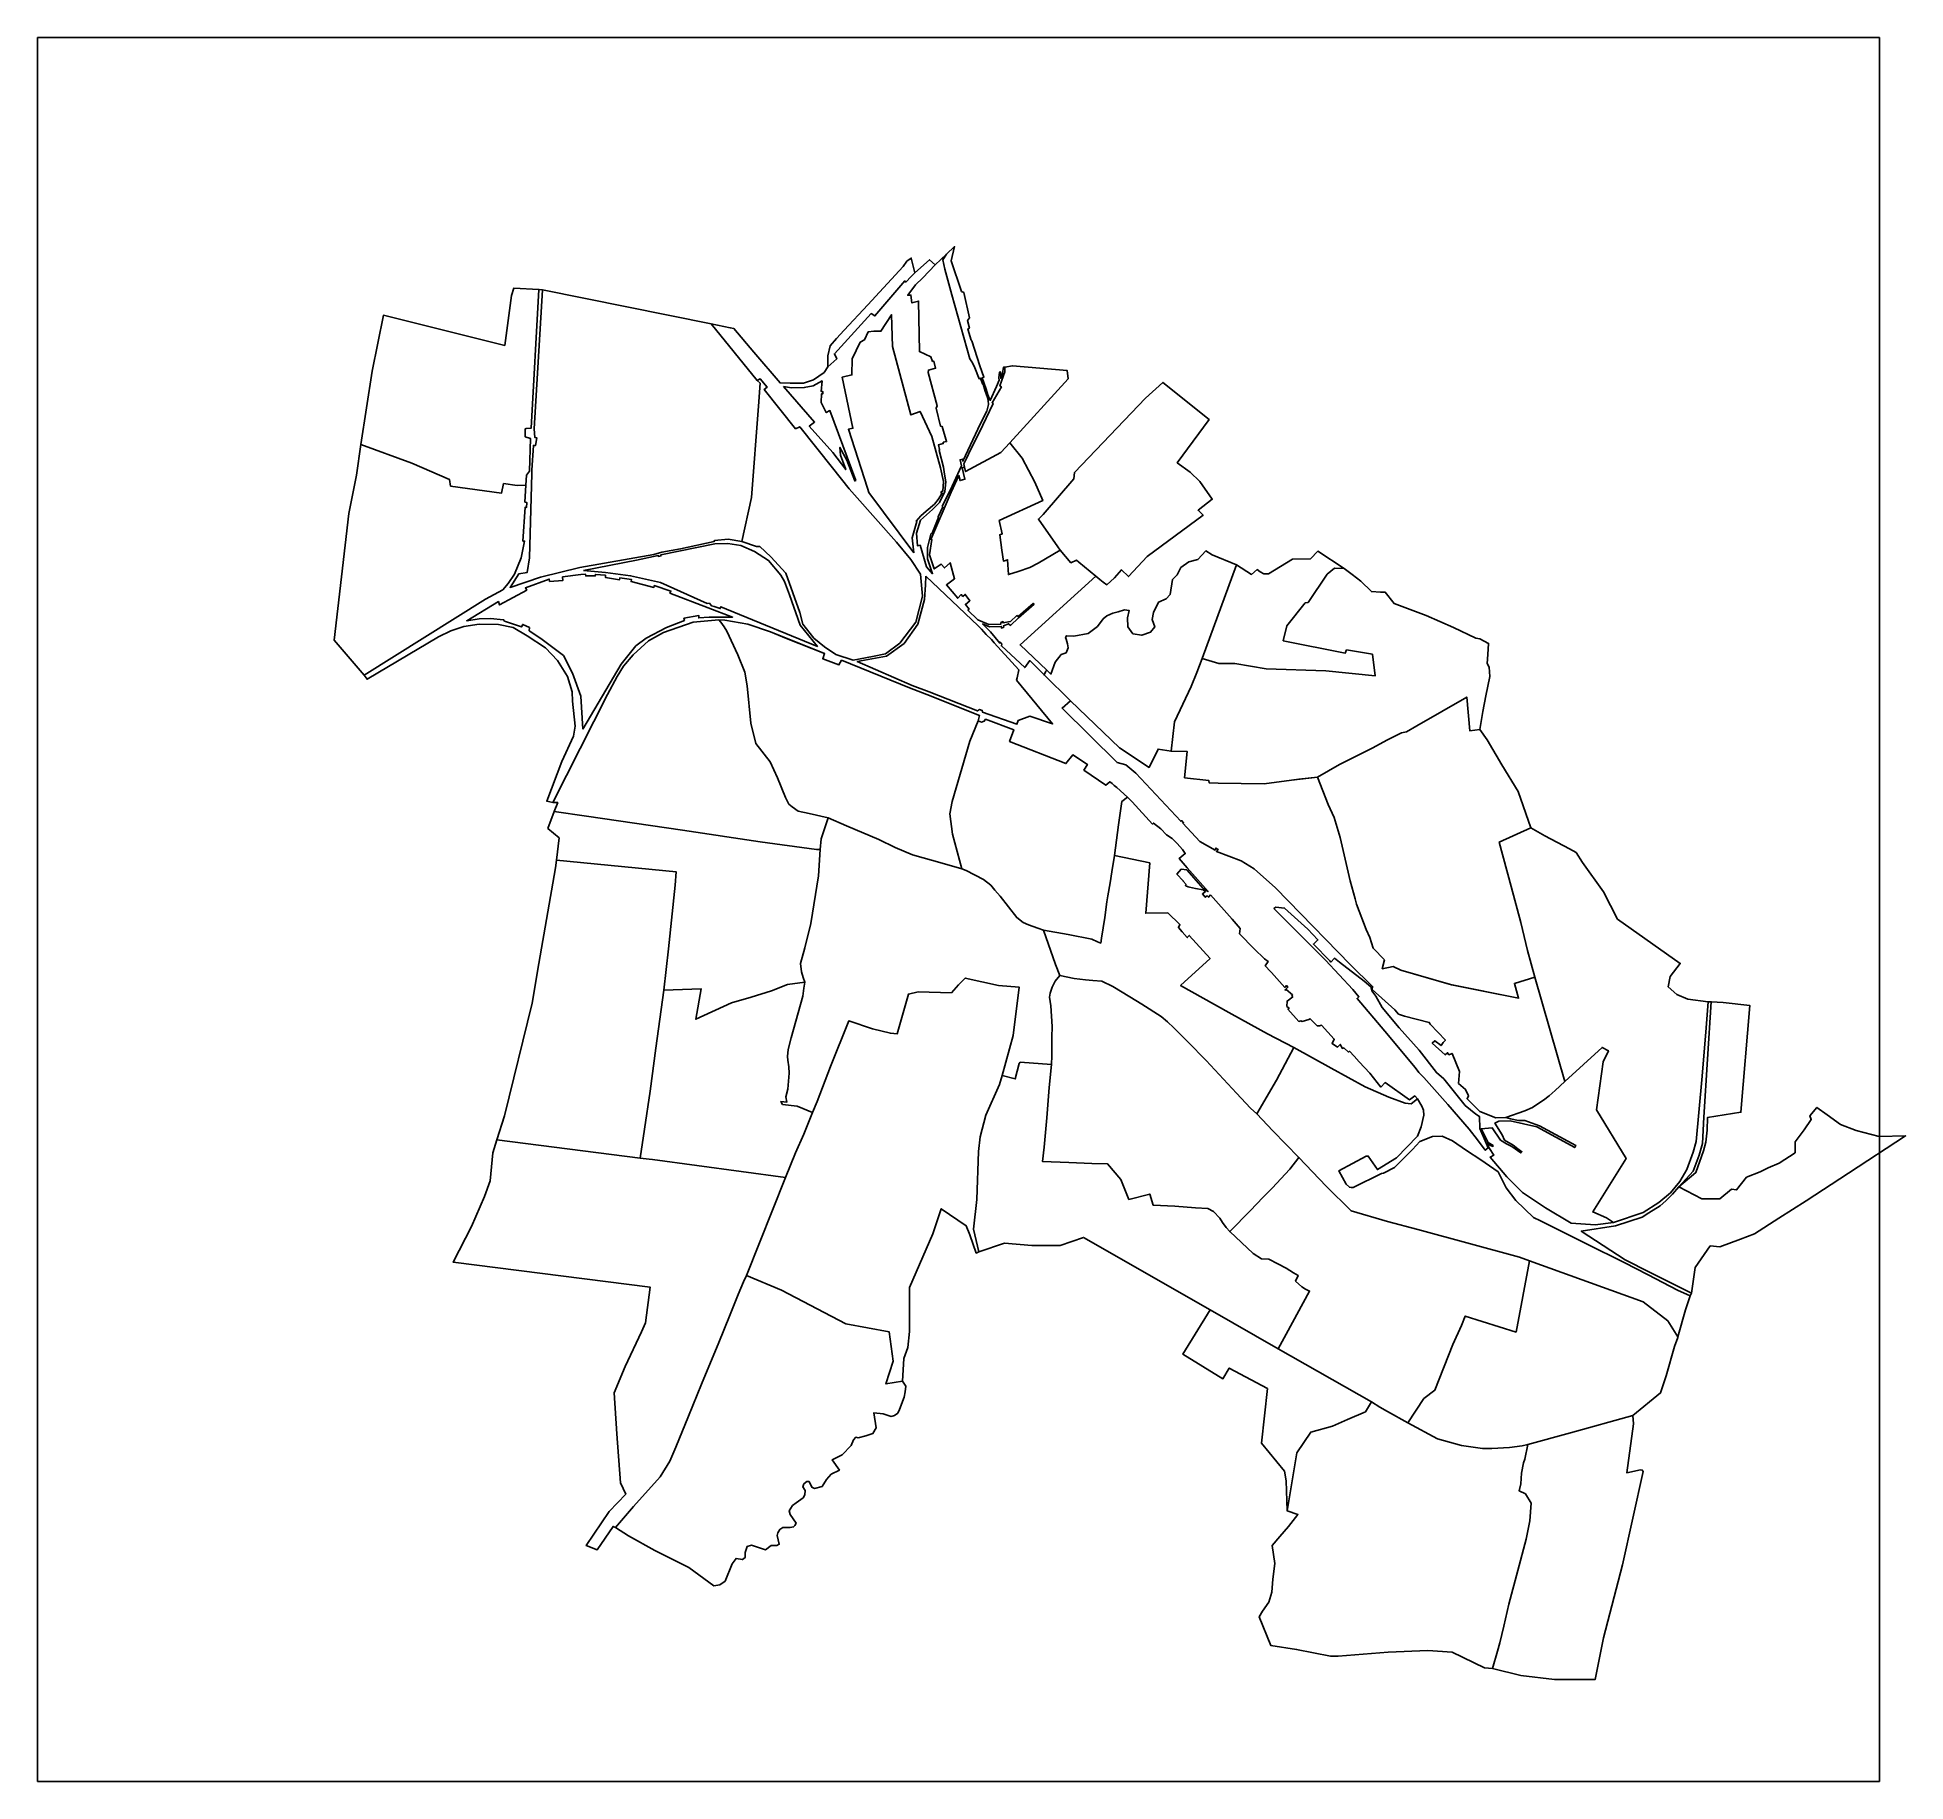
# Model space of a CAD drawing. Header units: metres. Extents: x 2739527 to 2758369, y 6617582 to 6635170.
import ezdxf

# ---------------------------------------------------------------- set-up
doc = ezdxf.new("R2010")
doc.units = ezdxf.units.M
doc.header["$MEASUREMENT"] = 0
doc.layers.add('район', color=6, linetype='Continuous')
picture_1 = doc.add_image_def('image1.jpg', size_in_pixel=(7808, 7392))

msp = doc.modelspace()

# ---------------------------------------------------------------- linework, layer by layer
at = {"layer": 'район', "color": 5}
for points in [[(2751357, 6626524), (2751337, 6626500), (2751323, 6626515), (2751305, 6626500), (2751277, 6626533), (2751309, 6626559), (2751283, 6626575), (2751207, 6626586), (2751145, 6626601), (2751132, 6626604), (2751111, 6626615), (2751105, 6626620), (2751112, 6626628), (2751081, 6626662), (2751083, 6626664), (2751020, 6626733), (2751062, 6626782), (2751119, 6626776), (2751283, 6626589), (2751334, 6626557), (2751124, 6626795), (2751042, 6626890), (2751103, 6626939), (2751076, 6626980), (2751021, 6627043), (2750971, 6627093), (2750914, 6627130), (2750858, 6627189), (2750783, 6627248), (2750773, 6627238), (2750568, 6627463), (2750520, 6627507), (2750415, 6627605), (2750386, 6627627), (2750365, 6627647), (2750344, 6627664), (2750303, 6627629), (2750081, 6627781), (2750117, 6627838), (2749971, 6627936), (2749900, 6627847), (2749331, 6628070), (2749373, 6628188), (2749090, 6628295), (2749077, 6628274), (2749049, 6628266), (2749016, 6628278), (2749016, 6628278), (2749029, 6628332), (2748498, 6628543), (2748324, 6628612), (2747637, 6628889), (2747610, 6628842), (2747447, 6628904), (2747466, 6628956), (2747082, 6629110), (2746920, 6629174), (2746692, 6629253), (2746460, 6629294), (2746401, 6629296), (2746141, 6629273), (2745841, 6629168), (2745690, 6629084), (2745537, 6628944), (2745439, 6628828), (2745373, 6628724), (2745276, 6628544), (2744724, 6627455), (2744664, 6627468), (2744817, 6627868), (2744933, 6628123), (2744950, 6628223), (2744925, 6628477), (2744920, 6628572), (2744872, 6628725), (2744772, 6628885), (2744652, 6629015), (2744467, 6629136), (2744326, 6629218), (2744178, 6629248), (2743983, 6629254), (2743827, 6629230), (2743696, 6629187), (2743571, 6629125), (2742852, 6628697), (2742824, 6628738), (2744046, 6629505), (2744221, 6629599), (2744274, 6629662), (2744339, 6629756), (2744406, 6629923), (2744440, 6630091), (2744423, 6630091), (2744445, 6630432), (2744461, 6630431), (2744463, 6630480), (2744443, 6630484), (2744453, 6630653), (2744459, 6630754), (2744490, 6630796), (2744501, 6631125), (2744447, 6631142), (2744448, 6631222), (2744457, 6631227), (2744506, 6631229), (2744585, 6632629), (2744621, 6632624), (2744536, 6631222), (2744545, 6631135), (2744563, 6631132), (2744552, 6631055), (2744530, 6631055), (2744513, 6630806), (2744512, 6630773), (2744490, 6629921), (2744468, 6629775), (2744384, 6629761), (2744295, 6629623), (2744601, 6629727), (2744999, 6629825), (2745744, 6629955), (2745826, 6629978), (2746013, 6630012), (2746353, 6630087), (2746357, 6630098), (2746492, 6630109), (2746632, 6630086), (2746778, 6630036), (2746813, 6630037), (2746925, 6629931), (2747074, 6629767), (2747217, 6629370), (2747247, 6629254), (2747358, 6629111), (2747464, 6629024), (2747579, 6628946), (2747755, 6628890), (2747950, 6628927), (2748079, 6628953), (2748225, 6629063), (2748385, 6629273), (2748453, 6629536), (2748434, 6629757), (2748337, 6629906), (2748192, 6630079), (2747768, 6630556), (2747714, 6630616), (2747545, 6630828), (2747215, 6631244), (2747173, 6631224), (2746858, 6631620), (2746887, 6631643), (2746815, 6631728), (2746787, 6631711), (2746321, 6632282), (2746515, 6632242), (2746552, 6632233), (2746753, 6631997), (2747018, 6631686), (2747119, 6631682), (2747254, 6631684), (2747355, 6631715), (2747462, 6631792), (2747499, 6631848), (2747589, 6631929), (2747565, 6631979), (2747937, 6632385), (2747973, 6632361), (2748274, 6632714), (2748284, 6632703), (2748339, 6632758), (2748375, 6632794), (2748375, 6632794), (2748523, 6632928), (2748582, 6632877), (2748456, 6632745), (2748384, 6632675), (2748304, 6632569), (2748337, 6632571), (2748346, 6632492), (2748414, 6632510), (2748423, 6632002), (2748539, 6631948), (2748555, 6631903), (2748567, 6631905), (2748585, 6631834), (2748513, 6631815), (2748511, 6631789), (2748601, 6631455), (2748591, 6631432), (2748636, 6631248), (2748652, 6631246), (2748696, 6631094), (2748662, 6631087), (2748663, 6631074), (2748614, 6631060), (2748626, 6631013), (2748620, 6631004), (2748665, 6630836), (2748677, 6630766), (2748690, 6630687), (2748680, 6630589), (2748625, 6630479), (2748553, 6630409), (2748432, 6630301), (2748393, 6630172), (2748403, 6630044), (2748429, 6630049), (2748495, 6629831), (2748555, 6629762), (2748505, 6629912), (2748504, 6630026), (2748539, 6630161), (2748551, 6630171), (2748613, 6630321), (2748613, 6630334), (2748657, 6630437), (2748651, 6630442), (2748717, 6630567), (2748753, 6630646), (2748846, 6630849), (2748833, 6630911), (2748859, 6630917), (2748862, 6630896), (2749040, 6631276), (2749040, 6631276), (2749101, 6631400), (2749118, 6631468), (2749115, 6631509), (2749109, 6631539), (2749097, 6631575), (2749087, 6631603), (2749064, 6631674), (2749059, 6631675), (2749040, 6631733), (2749024, 6631727), (2748980, 6631837), (2748959, 6631889), (2748932, 6631929), (2748750, 6632574), (2748678, 6632832), (2748660, 6632928), (2748696, 6632983), (2748777, 6633061), (2748744, 6632916), (2748848, 6632608), (2748869, 6632598), (2748926, 6632342), (2748909, 6632314), (2748926, 6632239), (2748910, 6632229), (2748943, 6632116), (2748952, 6632109), (2749032, 6631858), (2749073, 6631742), (2749054, 6631738), (2749094, 6631623), (2749113, 6631565), (2749137, 6631509), (2749201, 6631648), (2749228, 6631714), (2749225, 6631736), (2749229, 6631793), (2749241, 6631796), (2749241, 6631775), (2749243, 6631731), (2749260, 6631784), (2749270, 6631843), (2749285, 6631844), (2749283, 6631798), (2749283, 6631798), (2749235, 6631655), (2749250, 6631645), (2749155, 6631486), (2749166, 6631478), (2749130, 6631401), (2749027, 6631188), (2748941, 6631017), (2748896, 6630923), (2748871, 6630869), (2748877, 6630835), (2748854, 6630830), (2748881, 6630714), (2748832, 6630700), (2748820, 6630751), (2748741, 6630583), (2748538, 6630106), (2748548, 6630105), (2748524, 6629952), (2748572, 6629810), (2748641, 6629858), (2748677, 6629820), (2748731, 6629872), (2748777, 6629711), (2748695, 6629649), (2748809, 6629515), (2748845, 6629552), (2748861, 6629533), (2748884, 6629553), (2748932, 6629489), (2748886, 6629452), (2748923, 6629405), (2748911, 6629393), (2749013, 6629296), (2749124, 6629249), (2749245, 6629253), (2749244, 6629269), (2749266, 6629279), (2749265, 6629265), (2749340, 6629280), (2749405, 6629340), (2749418, 6629330), (2749568, 6629463), (2749579, 6629455), (2749423, 6629317), (2749342, 6629241), (2749320, 6629257), (2749272, 6629237), (2749273, 6629224), (2749249, 6629213), (2749248, 6629231), (2749128, 6629226), (2749059, 6629256), (2749138, 6629176), (2749233, 6629063), (2749235, 6629073), (2749254, 6629054), (2749250, 6629033), (2749484, 6628815), (2749535, 6628886), (2749680, 6628742), (2749946, 6628479), (2749862, 6628407), (2750417, 6627859), (2750503, 6627836), (2750605, 6627752), (2751058, 6627266), (2751066, 6627272), (2751087, 6627251), (2751080, 6627246), (2751250, 6627062), (2751250, 6627062), (2751404, 6626975), (2751412, 6626995), (2751435, 6626982), (2751418, 6626962), (2751669, 6626868), (2751800, 6626787), (2752013, 6626595), (2752142, 6626463), (2752770, 6625819), (2752993, 6625601), (2752990, 6625569), (2753216, 6625365), (2753255, 6625319), (2753315, 6625302), (2753564, 6625238), (2753575, 6625221), (2753727, 6625058), (2753705, 6625034), (2753683, 6625004), (2753619, 6625052), (2753595, 6625029), (2753724, 6624912), (2753749, 6624931), (2753763, 6624911), (2753794, 6624924), (2753833, 6624833), (2753868, 6624742), (2753859, 6624622), (2753930, 6624562), (2753959, 6624497), (2753946, 6624468), (2754076, 6624338), (2754236, 6624276), (2754337, 6624278), (2754384, 6624265), (2754466, 6624249), (2754528, 6624249), (2754675, 6624196), (2755044, 6623996), (2755032, 6623976), (2754649, 6624186), (2754380, 6624244), (2754266, 6624240), (2754227, 6624223), (2754298, 6624105), (2754322, 6624051), (2754409, 6623998), (2754459, 6623964), (2754499, 6623934), (2754489, 6623922), (2754396, 6623986), (2754396, 6623986), (2754343, 6624013), (2754284, 6624049), (2754199, 6624173), (2754087, 6624164), (2754158, 6624026), (2754208, 6623995), (2754204, 6623987), (2754170, 6624002), (2754146, 6624019), (2754172, 6623966), (2754216, 6623899), (2754180, 6623879), (2754346, 6623680), (2754506, 6623521), (2754506, 6623521), (2754737, 6623368), (2754996, 6623212), (2755238, 6623195), (2755424, 6623221), (2755720, 6623320), (2755880, 6623422), (2755996, 6623518), (2756091, 6623633), (2756163, 6623753), (2756225, 6623928), (2756256, 6624036), (2756312, 6624659), (2756354, 6625138), (2756378, 6625446), (2756408, 6625445), (2756371, 6624867), (2756335, 6624283), (2756320, 6624017), (2756287, 6623900), (2756226, 6623738), (2756081, 6623579), (2756018, 6623506), (2755951, 6623437), (2755893, 6623389), (2755779, 6623318), (2755711, 6623272), (2755442, 6623185), (2755097, 6623133), (2755541, 6622842), (2755785, 6622720), (2756082, 6622570), (2756210, 6622509), (2756196, 6622481), (2756067, 6622538), (2755773, 6622691), (2755531, 6622817), (2755149, 6623005), (2754686, 6623237), (2754616, 6623270), (2754436, 6623443), (2754339, 6623569), (2754259, 6623732), (2754083, 6623851), (2753941, 6623946), (2753799, 6624045), (2753694, 6624091), (2753597, 6624086), (2753468, 6624038), (2753396, 6623955), (2753215, 6623776), (2753102, 6623718), (2753082, 6623714), (2752796, 6623572), (2752779, 6623572), (2752759, 6623576), (2752728, 6623606), (2752653, 6623742), (2752928, 6623890), (2752949, 6623889), (2753041, 6623754), (2753233, 6623871), (2753447, 6624090), (2753482, 6624185), (2753511, 6624301), (2753506, 6624354), (2753489, 6624393), (2753445, 6624466), (2753419, 6624497), (2753419, 6624497), (2753365, 6624457), (2753121, 6624631), (2753076, 6624586), (2752965, 6624724), (2752857, 6624841), (2752806, 6624896), (2752760, 6624946), (2752749, 6624939), (2752702, 6624981), (2752689, 6624975), (2752667, 6625015), (2752640, 6624989), (2752585, 6625024), (2752606, 6625070), (2752476, 6625208), (2752459, 6625203), (2752433, 6625204), (2752363, 6625275), (2752351, 6625266), (2752282, 6625248), (2752270, 6625254), (2752249, 6625248), (2752139, 6625370), (2752151, 6625381), (2752128, 6625399), (2752130, 6625452), (2752188, 6625495), (2752179, 6625504), (2752186, 6625514), (2752120, 6625569), (2752108, 6625563), (2752139, 6625593), (2752125, 6625609), (2752107, 6625591), (2751973, 6625740), (2751964, 6625752), (2751910, 6625807), (2751941, 6625850), (2751904, 6625880), (2751800, 6625978), (2751650, 6626132), (2751657, 6626183), (2751577, 6626280), (2751357, 6626524)], [(2748696, 6632983), (2748582, 6632877), (2748456, 6632745), (2748384, 6632675), (2748304, 6632569), (2748337, 6632571), (2748346, 6632492), (2748414, 6632510), (2748423, 6632002), (2748539, 6631948), (2748555, 6631903), (2748567, 6631905), (2748585, 6631834), (2748513, 6631815), (2748511, 6631789), (2748601, 6631455), (2748591, 6631432), (2748636, 6631248), (2748652, 6631246), (2748696, 6631094), (2748662, 6631087), (2748663, 6631074), (2748614, 6631060), (2748626, 6631013), (2748620, 6631004), (2748665, 6630836), (2748677, 6630766), (2748690, 6630687), (2748680, 6630589), (2748625, 6630479), (2748553, 6630409), (2748432, 6630301), (2748432, 6630301), (2748393, 6630172), (2748403, 6630044), (2748429, 6630049), (2748495, 6629831), (2748555, 6629762), (2748505, 6629912), (2748504, 6630026), (2748539, 6630161), (2748551, 6630171), (2748613, 6630321), (2748613, 6630334), (2748657, 6630437), (2748651, 6630442), (2748717, 6630567), (2748753, 6630646), (2748846, 6630849), (2748833, 6630911), (2748859, 6630917), (2748862, 6630896), (2749040, 6631276), (2749101, 6631400), (2749118, 6631468), (2749115, 6631509), (2749109, 6631539), (2749097, 6631575), (2749087, 6631603), (2749064, 6631674), (2749059, 6631675), (2749040, 6631733), (2749024, 6631727), (2748980, 6631837), (2748959, 6631889), (2748932, 6631929), (2748750, 6632574), (2748678, 6632832), (2748660, 6632928), (2748696, 6632983)], [(2747499, 6631848), (2747589, 6631929), (2747565, 6631979), (2747937, 6632385), (2747973, 6632361), (2748274, 6632714), (2748284, 6632703), (2748284, 6632703), (2748339, 6632758), (2748375, 6632794), (2748340, 6632945), (2748294, 6632912), (2748259, 6632858), (2747903, 6632474), (2747664, 6632217), (2747585, 6632133), (2747521, 6632060), (2747499, 6631957), (2747499, 6631848)], [(2748366, 6629972), (2748350, 6630124), (2748398, 6630287), (2748391, 6630291), (2748436, 6630345), (2748492, 6630392), (2748573, 6630463), (2748613, 6630510), (2748653, 6630574), (2748641, 6630577), (2748642, 6630590), (2748657, 6630594), (2748666, 6630690), (2748635, 6630829), (2748546, 6631144), (2748429, 6631398), (2748336, 6631363), (2748150, 6632053), (2748142, 6632373), (2748034, 6632206), (2747963, 6632208), (2747905, 6632199), (2747870, 6632120), (2747824, 6632095), (2747743, 6631929), (2747741, 6631766), (2747642, 6631743), (2747752, 6631228), (2747706, 6631218), (2747898, 6630625), (2747913, 6630579), (2748366, 6629972)], [(2748896, 6630923), (2748871, 6630869), (2748877, 6630835), (2748888, 6630792), (2749245, 6630985), (2749334, 6631082), (2749921, 6631726), (2749913, 6631810), (2749360, 6631858), (2749285, 6631844), (2749283, 6631798), (2749235, 6631655), (2749250, 6631645), (2749155, 6631486), (2749166, 6631478), (2749130, 6631401), (2749027, 6631188), (2748941, 6631017), (2748896, 6630923)], [(2749670, 6630360), (2749622, 6630312), (2749818, 6630034), (2749842, 6629998), (2749950, 6629873), (2750007, 6629899), (2750031, 6629877), (2750202, 6629737), (2750242, 6629702), (2750275, 6629677), (2750311, 6629651), (2750391, 6629719), (2750461, 6629801), (2750530, 6629733), (2750719, 6629936), (2751284, 6630352), (2751233, 6630401), (2751375, 6630512), (2751250, 6630693), (2751152, 6630787), (2751023, 6630880), (2751344, 6631316), (2750879, 6631691), (2750702, 6631533), (2749988, 6630782), (2749979, 6630718), (2749670, 6630360)], [(2749334, 6631082), (2749245, 6630985), (2748888, 6630792), (2748877, 6630835), (2748854, 6630830), (2748881, 6630714), (2748832, 6630700), (2748820, 6630751), (2748741, 6630583), (2748538, 6630106), (2748548, 6630105), (2748524, 6629952), (2748572, 6629810), (2748641, 6629858), (2748677, 6629820), (2748731, 6629872), (2748777, 6629711), (2748695, 6629649), (2748809, 6629515), (2748845, 6629552), (2748861, 6629533), (2748884, 6629553), (2748932, 6629489), (2748886, 6629452), (2748923, 6629405), (2748911, 6629393), (2749013, 6629296), (2749124, 6629249), (2749245, 6629253), (2749244, 6629269), (2749266, 6629279), (2749265, 6629265), (2749340, 6629280), (2749405, 6629340), (2749418, 6629330), (2749568, 6629463), (2749579, 6629455), (2749423, 6629317), (2749342, 6629241), (2749320, 6629257), (2749272, 6629237), (2749273, 6629224), (2749249, 6629213), (2749248, 6629231), (2749128, 6629226), (2749059, 6629256), (2749138, 6629176), (2749233, 6629063), (2749235, 6629073), (2749254, 6629054), (2749250, 6629033), (2749484, 6628815), (2749535, 6628886), (2749680, 6628742), (2749698, 6628778), (2749706, 6628790), (2749438, 6629043), (2750202, 6629737), (2750031, 6629877), (2750007, 6629899), (2749950, 6629873), (2749842, 6629998), (2749619, 6629868), (2749537, 6629826), (2749418, 6629785), (2749320, 6629753), (2749311, 6629903), (2749269, 6629889), (2749254, 6629998), (2749232, 6630155), (2749258, 6630163), (2749227, 6630297), (2749666, 6630499), (2749586, 6630685), (2749459, 6630927), (2749334, 6631082)], [(2751621, 6629851), (2751376, 6629951), (2751312, 6629992), (2751231, 6629905), (2751140, 6629880), (2751060, 6629824), (2751022, 6629752), (2750975, 6629704), (2750953, 6629553), (2750911, 6629509), (2750834, 6629474), (2750782, 6629372), (2750771, 6629299), (2750797, 6629225), (2750753, 6629172), (2750664, 6629141), (2750576, 6629157), (2750525, 6629225), (2750522, 6629318), (2750537, 6629391), (2750491, 6629397), (2750428, 6629376), (2750374, 6629364), (2750313, 6629337), (2750277, 6629306), (2750220, 6629231), (2750123, 6629159), (2749979, 6629131), (2749905, 6629137), (2749897, 6629120), (2749904, 6629102), (2749916, 6629055), (2749921, 6629016), (2749902, 6628965), (2749853, 6628948), (2749792, 6628870), (2749749, 6628749), (2749706, 6628790), (2749698, 6628778), (2749680, 6628742), (2749946, 6628479), (2750439, 6628006), (2750738, 6627809), (2750830, 6627994), (2750960, 6627972), (2751122, 6627970), (2750960, 6627972), (2750996, 6628269), (2751162, 6628626), (2751220, 6628764), (2751275, 6628907), (2751621, 6629851)], [(2751621, 6629851), (2751772, 6629755), (2751830, 6629804), (2751858, 6629782), (2751896, 6629761), (2751943, 6629762), (2752184, 6629909), (2752367, 6629912), (2752441, 6629988), (2752707, 6629814), (2752610, 6629819), (2752536, 6629756), (2752342, 6629471), (2752313, 6629468), (2752127, 6629236), (2752091, 6629085), (2752717, 6628962), (2752730, 6628993), (2752991, 6628950), (2752991, 6628950), (2753018, 6628732), (2752521, 6628782), (2751919, 6628803), (2751602, 6628857), (2751443, 6628856), (2751275, 6628907), (2751621, 6629851)], [(2754075, 6628192), (2753975, 6628176), (2753943, 6628518), (2753439, 6628229), (2753334, 6628168), (2753284, 6628156), (2753144, 6628088), (2752988, 6628002), (2752882, 6627950), (2752658, 6627838), (2752438, 6627711), (2752546, 6627433), (2752604, 6627302), (2752666, 6627102), (2752766, 6626666), (2752818, 6626483), (2752831, 6626431), (2752928, 6626175), (2752966, 6626093), (2753000, 6625985), (2753112, 6625869), (2753090, 6625779), (2753201, 6625802), (2753278, 6625764), (2753790, 6625615), (2754107, 6625554), (2754466, 6625481), (2754423, 6625631), (2754628, 6625693), (2754555, 6625964), (2754489, 6626244), (2754389, 6626607), (2754270, 6627056), (2754588, 6627200), (2754462, 6627567), (2754297, 6627836), (2754147, 6628086), (2754075, 6628192), (2754075, 6628192)], [(2751357, 6626524), (2751337, 6626500), (2751323, 6626515), (2751305, 6626500), (2751277, 6626533), (2751309, 6626559), (2751283, 6626575), (2751207, 6626586), (2751145, 6626601), (2751132, 6626604), (2751111, 6626615), (2751105, 6626620), (2751112, 6626628), (2751081, 6626662), (2751083, 6626664), (2751020, 6626733), (2751062, 6626782), (2751119, 6626776), (2751283, 6626589), (2751334, 6626557), (2751124, 6626795), (2751042, 6626890), (2751103, 6626939), (2751076, 6626980), (2751021, 6627043), (2750971, 6627093), (2750914, 6627130), (2750858, 6627189), (2750783, 6627248), (2750773, 6627238), (2750568, 6627463), (2750520, 6627507), (2750464, 6627465), (2750430, 6627231), (2750390, 6626921), (2750746, 6626846), (2750705, 6626338), (2750928, 6626341), (2750928, 6626341), (2751049, 6626224), (2751034, 6626196), (2751073, 6626151), (2751123, 6626093), (2751123, 6626093), (2751143, 6626114), (2751354, 6625881), (2751056, 6625611), (2751397, 6625418), (2751572, 6625322), (2751933, 6625121), (2751933, 6625121), (2752197, 6624984), (2752575, 6624776), (2752919, 6624587), (2753155, 6624483), (2753320, 6624424), (2753382, 6624418), (2753445, 6624466), (2753419, 6624497), (2753419, 6624497), (2753365, 6624457), (2753121, 6624631), (2753076, 6624586), (2752965, 6624724), (2752857, 6624841), (2752806, 6624896), (2752760, 6624946), (2752749, 6624939), (2752702, 6624981), (2752689, 6624975), (2752667, 6625015), (2752640, 6624989), (2752585, 6625024), (2752606, 6625070), (2752476, 6625208), (2752459, 6625203), (2752433, 6625204), (2752363, 6625275), (2752351, 6625266), (2752282, 6625248), (2752270, 6625254), (2752249, 6625248), (2752139, 6625370), (2752151, 6625381), (2752128, 6625399), (2752130, 6625452), (2752188, 6625495), (2752179, 6625504), (2752186, 6625514), (2752120, 6625569), (2752108, 6625563), (2752139, 6625593), (2752125, 6625609), (2752107, 6625591), (2751973, 6625740), (2751964, 6625752), (2751910, 6625807), (2751941, 6625850), (2751904, 6625880), (2751800, 6625978), (2751650, 6626132), (2751657, 6626183), (2751577, 6626280), (2751357, 6626524), (2751357, 6626524)], [(2754588, 6627200), (2754270, 6627056), (2754389, 6626607), (2754489, 6626244), (2754555, 6625964), (2754628, 6625693), (2754932, 6624642), (2755307, 6624985), (2755372, 6624951), (2755319, 6624841), (2755252, 6624357), (2755549, 6623865), (2755214, 6623326), (2755351, 6623266), (2755424, 6623221), (2755720, 6623320), (2755880, 6623422), (2755996, 6623518), (2756091, 6623633), (2756163, 6623753), (2756225, 6623928), (2756256, 6624036), (2756312, 6624659), (2756354, 6625138), (2756378, 6625446), (2756171, 6625472), (2756060, 6625518), (2755975, 6625597), (2755993, 6625699), (2756095, 6625832), (2755463, 6626280), (2755322, 6626554), (2755111, 6626851), (2755047, 6626949), (2754979, 6626988), (2754731, 6627120), (2754588, 6627200)], [(2752197, 6624984), (2752024, 6624656), (2751826, 6624314), (2751762, 6624373), (2751619, 6624523), (2751314, 6624854), (2751130, 6625040), (2751130, 6625040), (2750989, 6625184), (2750923, 6625244), (2750861, 6625297), (2750664, 6625422), (2750544, 6625494), (2750373, 6625600), (2750263, 6625653), (2750170, 6625659), (2750099, 6625666), (2749982, 6625681), (2749840, 6625712), (2749794, 6625820), (2749673, 6626168), (2749921, 6626125), (2750160, 6626077), (2750220, 6626050), (2750251, 6626038), (2750258, 6626088), (2750294, 6626296), (2750311, 6626454), (2750322, 6626515), (2750345, 6626645), (2750364, 6626755), (2750390, 6626921), (2750746, 6626846), (2750705, 6626338), (2750928, 6626341), (2750928, 6626341), (2751049, 6626224), (2751034, 6626196), (2751073, 6626151), (2751123, 6626093), (2751123, 6626093), (2751143, 6626114), (2751354, 6625881), (2751056, 6625611), (2751397, 6625418), (2751572, 6625322), (2751933, 6625121), (2751933, 6625121), (2752197, 6624984)], [(2754139, 6624019), (2754160, 6623974), (2754129, 6623949), (2754051, 6624054), (2753966, 6624162), (2753751, 6624409), (2753511, 6624682), (2753460, 6624733), (2753423, 6624782), (2753117, 6625150), (2752837, 6625479), (2752855, 6625496), (2752792, 6625568), (2752517, 6625864), (2752274, 6626112), (2751998, 6626386), (2752016, 6626401), (2752105, 6626390), (2752339, 6626176), (2752441, 6626069), (2752396, 6626028), (2752563, 6625858), (2752572, 6625845), (2752610, 6625885), (2752659, 6625844), (2752909, 6625652), (2752975, 6625597), (2752985, 6625555), (2753027, 6625502), (2753088, 6625389), (2753262, 6625182), (2753461, 6624958), (2753636, 6624732), (2753710, 6624667), (2753928, 6624400), (2754034, 6624311), (2754070, 6624290), (2754073, 6624168), (2754139, 6624019)], [(2748251, 6621621), (2748085, 6621592), (2748158, 6621821), (2748119, 6622116), (2747679, 6622199), (2747031, 6622536), (2746679, 6622685), (2747073, 6623673), (2747173, 6623923), (2747256, 6624112), (2747343, 6624328), (2747343, 6624328), (2747390, 6624440), (2747527, 6624792), (2747710, 6625253), (2747950, 6625173), (2748130, 6625128), (2748197, 6625121), (2748311, 6625523), (2748410, 6625545), (2748746, 6625535), (2748816, 6625615), (2748885, 6625684), (2749220, 6625611), (2749427, 6625593), (2749367, 6625106), (2749256, 6624703), (2749229, 6624611), (2749091, 6624302), (2749034, 6624084), (2749018, 6623937), (2749000, 6623452), (2748969, 6623152), (2749021, 6622924), (2748995, 6622911), (2748932, 6623094), (2748895, 6623187), (2748643, 6623359), (2748557, 6623107), (2748323, 6622566), (2748321, 6622121), (2748304, 6621961), (2748265, 6621847), (2748251, 6621621)], [(2749840, 6625712), (2749790, 6625652), (2749760, 6625592), (2749740, 6625531), (2749735, 6625493), (2749749, 6625404), (2749761, 6625197), (2749759, 6625090), (2749759, 6624902), (2749754, 6624813), (2749730, 6624580), (2749708, 6624276), (2749680, 6623979), (2749665, 6623834), (2749929, 6623824), (2750162, 6623814), (2750321, 6623810), (2750321, 6623810), (2750454, 6623655), (2750535, 6623453), (2750746, 6623506), (2750746, 6623506), (2750780, 6623394), (2750997, 6623383), (2751208, 6623368), (2751332, 6623362), (2751389, 6623330), (2751451, 6623265), (2751479, 6623220), (2751517, 6623169), (2751552, 6623128), (2751763, 6623342), (2751887, 6623471), (2751981, 6623565), (2752157, 6623758), (2752249, 6623876), (2751987, 6624145), (2751826, 6624314), (2751762, 6624373), (2751619, 6624523), (2751314, 6624854), (2751130, 6625040), (2750989, 6625184), (2750923, 6625244), (2750861, 6625297), (2750664, 6625422), (2750544, 6625494), (2750373, 6625600), (2750263, 6625653), (2750170, 6625659), (2750099, 6625666), (2749982, 6625681), (2749840, 6625712)], [(2756408, 6625445), (2756371, 6624867), (2756335, 6624283), (2756320, 6624017), (2756287, 6623900), (2756226, 6623738), (2756081, 6623579), (2756253, 6623724), (2756330, 6623944), (2756354, 6624030), (2756368, 6624150), (2756371, 6624280), (2756707, 6624331), (2756797, 6625408), (2756528, 6625438), (2756408, 6625445)], [(2753445, 6624466), (2753382, 6624418), (2753320, 6624424), (2753155, 6624483), (2752919, 6624587), (2752575, 6624776), (2752197, 6624984), (2752024, 6624656), (2751826, 6624314), (2751987, 6624145), (2752249, 6623876), (2752525, 6623587), (2752777, 6623338), (2753142, 6623230), (2753450, 6623148), (2754475, 6622869), (2754574, 6622833), (2755722, 6622420), (2755970, 6622227), (2756072, 6622068), (2756149, 6622340), (2756196, 6622481), (2756067, 6622538), (2755773, 6622691), (2755531, 6622817), (2755149, 6623005), (2754686, 6623237), (2754616, 6623270), (2754436, 6623443), (2754339, 6623569), (2754259, 6623732), (2754083, 6623851), (2753941, 6623946), (2753799, 6624045), (2753694, 6624091), (2753597, 6624086), (2753468, 6624038), (2753396, 6623955), (2753215, 6623776), (2753102, 6623718), (2753102, 6623718), (2753082, 6623714), (2752796, 6623572), (2752779, 6623572), (2752759, 6623576), (2752728, 6623606), (2752653, 6623742), (2752928, 6623890), (2752949, 6623889), (2753041, 6623754), (2753233, 6623871), (2753447, 6624090), (2753482, 6624185), (2753511, 6624301), (2753506, 6624354), (2753489, 6624393), (2753445, 6624466)], [(2755424, 6623221), (2755238, 6623195), (2754996, 6623212), (2754737, 6623368), (2754506, 6623521), (2754346, 6623680), (2754180, 6623879), (2754216, 6623899), (2754172, 6623966), (2754146, 6624019), (2754170, 6624002), (2754204, 6623987), (2754208, 6623995), (2754158, 6624026), (2754087, 6624164), (2754199, 6624173), (2754284, 6624049), (2754343, 6624013), (2754396, 6623986), (2754489, 6623922), (2754499, 6623934), (2754459, 6623964), (2754409, 6623998), (2754322, 6624051), (2754298, 6624105), (2754227, 6624223), (2754266, 6624240), (2754380, 6624244), (2754649, 6624186), (2755032, 6623976), (2755044, 6623996), (2754675, 6624196), (2754528, 6624249), (2754466, 6624249), (2754384, 6624265), (2754337, 6624278), (2754529, 6624347), (2754606, 6624381), (2754660, 6624415), (2754717, 6624453), (2754773, 6624497), (2754833, 6624552), (2754932, 6624642), (2755307, 6624985), (2755372, 6624951), (2755319, 6624841), (2755252, 6624357), (2755549, 6623865), (2755214, 6623326), (2755351, 6623266), (2755424, 6623221)], [(2749021, 6622924), (2749281, 6623010), (2749556, 6622987), (2749843, 6622987), (2750078, 6623069), (2751356, 6622340), (2752039, 6621945), (2752122, 6622094), (2752357, 6622529), (2752317, 6622547), (2752317, 6622547), (2752280, 6622571), (2752217, 6622628), (2752243, 6622684), (2752195, 6622712), (2752120, 6622759), (2752037, 6622804), (2751945, 6622851), (2751874, 6622855), (2751789, 6622908), (2751552, 6623128), (2751517, 6623169), (2751479, 6623220), (2751451, 6623265), (2751389, 6623330), (2751332, 6623362), (2751208, 6623368), (2750997, 6623383), (2750780, 6623394), (2750746, 6623506), (2750535, 6623453), (2750454, 6623655), (2750321, 6623810), (2750321, 6623810), (2750162, 6623814), (2749929, 6623824), (2749665, 6623834), (2749680, 6623979), (2749708, 6624276), (2749730, 6624580), (2749754, 6624813), (2749439, 6624835), (2749429, 6624822), (2749389, 6624667), (2749256, 6624703), (2749229, 6624611), (2749091, 6624302), (2749034, 6624084), (2749018, 6623937), (2749000, 6623452), (2748969, 6623152), (2749021, 6622924)], [(2756210, 6622509), (2756082, 6622570), (2755785, 6622720), (2755541, 6622842), (2755097, 6623133), (2755442, 6623185), (2755711, 6623272), (2755779, 6623318), (2755893, 6623389), (2755951, 6623437), (2756018, 6623506), (2756081, 6623579), (2756226, 6623738), (2756081, 6623579), (2756315, 6623458), (2756496, 6623460), (2756611, 6623555), (2756664, 6623549), (2756765, 6623678), (2756900, 6623732), (2756984, 6623772), (2757093, 6623819), (2757253, 6623924), (2757253, 6624034), (2757345, 6624153), (2757416, 6624259), (2757404, 6624296), (2757474, 6624381), (2757578, 6624307), (2757711, 6624208), (2757870, 6624148), (2758103, 6624086), (2758369, 6624093), (2757792, 6623717), (2757366, 6623438), (2757089, 6623262), (2756844, 6623105), (2756702, 6623052), (2756496, 6622973), (2756398, 6622985), (2756246, 6622765), (2756210, 6622509)], [(2752249, 6623876), (2752157, 6623758), (2751981, 6623565), (2751887, 6623471), (2751763, 6623342), (2751552, 6623128), (2751789, 6622908), (2751789, 6622908), (2751874, 6622855), (2751945, 6622851), (2752037, 6622804), (2752120, 6622759), (2752195, 6622712), (2752243, 6622684), (2752217, 6622628), (2752280, 6622571), (2752317, 6622547), (2752317, 6622547), (2752357, 6622529), (2752122, 6622094), (2752039, 6621945), (2752982, 6621411), (2753065, 6621357), (2753143, 6621313), (2753347, 6621201), (2753510, 6621444), (2753622, 6621529), (2753802, 6621991), (2753890, 6622183), (2753927, 6622277), (2754440, 6622115), (2754574, 6622833), (2754475, 6622869), (2753450, 6623148), (2753142, 6623230), (2752777, 6623338), (2752525, 6623587), (2752249, 6623876)], [(2756072, 6622068), (2755970, 6622227), (2755722, 6622420), (2754574, 6622833), (2754440, 6622115), (2753927, 6622277), (2753890, 6622183), (2753802, 6621991), (2753622, 6621529), (2753510, 6621444), (2753347, 6621201), (2753647, 6621040), (2753891, 6620970), (2754100, 6620940), (2754194, 6620940), (2754374, 6620950), (2754500, 6620968), (2754558, 6620981), (2754990, 6621098), (2755619, 6621275), (2755896, 6621501), (2755954, 6621674), (2756039, 6621968), (2756070, 6622061), (2756072, 6622068)], [(2745489, 6620062), (2745753, 6619914), (2746096, 6619742), (2746350, 6619558), (2746409, 6619566), (2746462, 6619603), (2746535, 6619778), (2746574, 6619832), (2746638, 6619821), (2746664, 6619842), (2746664, 6619891), (2746685, 6619953), (2746728, 6619965), (2746871, 6619918), (2746927, 6619962), (2746985, 6619962), (2747009, 6619976), (2746987, 6620063), (2746995, 6620090), (2747016, 6620126), (2747045, 6620143), (2747120, 6620145), (2747154, 6620151), (2747166, 6620164), (2747179, 6620189), (2747120, 6620275), (2747109, 6620312), (2747143, 6620365), (2747181, 6620393), (2747249, 6620442), (2747267, 6620474), (2747270, 6620519), (2747248, 6620556), (2747256, 6620584), (2747286, 6620607), (2747310, 6620607), (2747336, 6620551), (2747364, 6620539), (2747441, 6620558), (2747487, 6620629), (2747532, 6620682), (2747616, 6620724), (2747544, 6620828), (2747642, 6620876), (2747735, 6620970), (2747757, 6621030), (2747781, 6621054), (2747806, 6621048), (2747883, 6621068), (2747954, 6621094), (2747985, 6621149), (2747963, 6621302), (2748058, 6621290), (2748139, 6621265), (2748172, 6621274), (2748204, 6621296), (2748222, 6621335), (2748270, 6621458), (2748280, 6621514), (2748286, 6621571), (2748251, 6621621), (2748085, 6621592), (2748158, 6621821), (2748119, 6622116), (2747679, 6622199), (2747031, 6622536), (2746679, 6622685), (2746648, 6622623), (2746594, 6622493), (2746506, 6622275), (2746399, 6622009), (2746226, 6621591), (2746093, 6621266), (2745965, 6620956), (2745904, 6620814), (2745809, 6620654), (2745539, 6620355), (2745357, 6620143), (2745489, 6620062)], [(2752132, 6620312), (2752230, 6620896), (2752369, 6621105), (2752588, 6621166), (2752741, 6621235), (2752921, 6621312), (2752921, 6621312), (2752982, 6621411), (2752039, 6621945), (2751356, 6622340), (2751080, 6621892), (2751484, 6621644), (2751547, 6621752), (2751932, 6621546), (2751874, 6620994), (2752103, 6620714), (2752122, 6620615), (2752132, 6620312)], [(2754202, 6618724), (2754120, 6618728), (2753794, 6618888), (2753550, 6618904), (2753150, 6618887), (2752647, 6618847), (2752569, 6618847), (2752227, 6618915), (2751966, 6618956), (2751849, 6619245), (2751884, 6619301), (2751948, 6619390), (2751978, 6619492), (2751987, 6619625), (2752007, 6619781), (2751979, 6619962), (2752056, 6620053), (2752145, 6620156), (2752240, 6620275), (2752132, 6620312), (2752230, 6620896), (2752369, 6621105), (2752588, 6621166), (2752741, 6621235), (2752921, 6621312), (2752921, 6621312), (2752982, 6621411), (2753065, 6621357), (2753143, 6621313), (2753347, 6621201), (2753647, 6621040), (2753891, 6620970), (2754100, 6620940), (2754194, 6620940), (2754374, 6620950), (2754500, 6620968), (2754558, 6620981), (2754529, 6620834), (2754514, 6620796), (2754495, 6620694), (2754487, 6620584), (2754470, 6620515), (2754534, 6620484), (2754591, 6620389), (2754578, 6620213), (2754541, 6620027), (2754457, 6619710), (2754366, 6619373), (2754316, 6619150), (2754276, 6618982), (2754251, 6618898), (2754202, 6618724)], [(2755619, 6621275), (2754990, 6621098), (2754558, 6620981), (2754529, 6620834), (2754514, 6620796), (2754495, 6620694), (2754487, 6620584), (2754470, 6620515), (2754534, 6620484), (2754591, 6620389), (2754578, 6620213), (2754541, 6620027), (2754457, 6619710), (2754366, 6619373), (2754316, 6619150), (2754276, 6618982), (2754251, 6618898), (2754202, 6618724), (2754487, 6618653), (2754826, 6618613), (2755236, 6618611), (2755320, 6619032), (2755512, 6619768), (2755720, 6620710), (2755712, 6620724), (2755695, 6620725), (2755556, 6620697), (2755624, 6621191), (2755619, 6621275)]]:
    msp.add_lwpolyline(points, dxfattribs=at)
at = {"layer": 'район', "color": 92}
for points in [[(2742789, 6631066), (2743304, 6630875), (2743684, 6630711), (2743694, 6630646), (2744208, 6630574), (2744229, 6630671), (2744365, 6630650), (2744453, 6630653), (2744459, 6630754), (2744490, 6630796), (2744501, 6631125), (2744447, 6631142), (2744448, 6631222), (2744457, 6631227), (2744506, 6631229), (2744585, 6632629), (2744332, 6632640), (2744308, 6632567), (2744240, 6632063), (2743017, 6632368), (2742902, 6631804), (2742789, 6631066)], [(2744621, 6632624), (2744536, 6631222), (2744545, 6631135), (2744563, 6631132), (2744552, 6631055), (2744530, 6631055), (2744513, 6630806), (2744512, 6630773), (2744490, 6629921), (2744468, 6629775), (2744384, 6629761), (2744295, 6629623), (2744601, 6629727), (2744999, 6629825), (2745744, 6629955), (2745826, 6629978), (2746013, 6630012), (2746353, 6630087), (2746357, 6630098), (2746492, 6630109), (2746632, 6630086), (2746728, 6630531), (2746800, 6631452), (2746815, 6631682), (2746787, 6631711), (2746321, 6632282), (2744621, 6632624), (2744621, 6632624)], [(2746632, 6630086), (2746778, 6630036), (2746813, 6630037), (2746925, 6629931), (2747074, 6629767), (2747217, 6629370), (2747247, 6629254), (2747358, 6629111), (2747464, 6629024), (2747579, 6628946), (2747755, 6628890), (2747950, 6628927), (2748079, 6628953), (2748225, 6629063), (2748385, 6629273), (2748453, 6629536), (2748434, 6629757), (2748337, 6629906), (2748192, 6630079), (2747768, 6630556), (2747714, 6630616), (2747545, 6630828), (2747215, 6631244), (2747173, 6631224), (2746858, 6631620), (2746887, 6631643), (2746815, 6631728), (2746787, 6631711), (2746815, 6631682), (2746800, 6631452), (2746728, 6630531), (2746632, 6630086)], [(2747051, 6631650), (2747132, 6631636), (2747261, 6631639), (2747352, 6631656), (2747440, 6631705), (2747431, 6631600), (2747447, 6631600), (2747450, 6631576), (2747435, 6631577), (2747431, 6631487), (2747483, 6631387), (2747520, 6631407), (2747780, 6630703), (2747770, 6630698), (2747690, 6630906), (2747620, 6631036), (2747627, 6630958), (2747679, 6630811), (2747548, 6630985), (2747312, 6631249), (2747366, 6631290), (2747051, 6631650)], [(2742824, 6628738), (2742519, 6629090), (2742667, 6630368), (2742744, 6630756), (2742789, 6631066), (2743304, 6630875), (2743684, 6630711), (2743694, 6630646), (2744208, 6630574), (2744229, 6630671), (2744365, 6630650), (2744453, 6630653), (2744443, 6630484), (2744463, 6630480), (2744461, 6630431), (2744445, 6630432), (2744423, 6630091), (2744440, 6630091), (2744406, 6629923), (2744339, 6629756), (2744274, 6629662), (2744221, 6629599), (2744046, 6629505), (2742824, 6628738)], [(2745036, 6629793), (2745256, 6629775), (2745510, 6629742), (2745810, 6629673), (2746281, 6629460), (2746305, 6629464), (2746324, 6629438), (2746354, 6629431), (2746413, 6629410), (2746421, 6629429), (2747394, 6629029), (2747221, 6629242), (2747111, 6629549), (2747062, 6629684), (2747026, 6629747), (2746902, 6629895), (2746759, 6629987), (2746622, 6630047), (2746490, 6630065), (2746359, 6630062), (2745814, 6629951), (2745816, 6629941), (2745791, 6629936), (2745789, 6629945), (2745569, 6629899), (2745036, 6629793)], [(2745028, 6628194), (2745415, 6628849), (2745564, 6629036), (2745668, 6629112), (2745873, 6629219), (2746053, 6629290), (2746047, 6629312), (2746199, 6629339), (2746197, 6629316), (2746301, 6629323), (2746380, 6629322), (2746539, 6629324), (2746291, 6629419), (2745907, 6629566), (2745916, 6629586), (2745749, 6629642), (2745745, 6629624), (2745515, 6629683), (2745520, 6629703), (2745401, 6629720), (2745398, 6629700), (2745255, 6629724), (2745256, 6629746), (2745155, 6629754), (2745153, 6629739), (2745058, 6629740), (2745056, 6629756), (2745009, 6629753), (2744823, 6629730), (2744827, 6629694), (2744692, 6629684), (2744689, 6629707), (2744449, 6629619), (2744462, 6629597), (2744189, 6629447), (2744176, 6629480), (2743857, 6629287), (2743984, 6629307), (2744096, 6629310), (2744228, 6629298), (2744239, 6629283), (2744411, 6629225), (2744422, 6629251), (2744489, 6629218), (2744485, 6629186), (2744603, 6629109), (2744713, 6629028), (2744834, 6628937), (2744924, 6628760), (2745008, 6628528), (2745028, 6628194)], [(2748488, 6629737), (2748484, 6629649), (2748475, 6629503), (2748405, 6629254), (2748268, 6629058), (2748091, 6628930), (2747796, 6628878), (2748351, 6628633), (2748520, 6628569), (2749008, 6628379), (2749030, 6628392), (2749056, 6628383), (2749060, 6628365), (2749405, 6628244), (2749419, 6628282), (2749535, 6628326), (2749765, 6628247), (2749402, 6628688), (2749408, 6628713), (2749425, 6628793), (2749178, 6629065), (2749148, 6629098), (2749095, 6629148), (2749048, 6629204), (2749016, 6629235), (2748488, 6629737)], [(2745373, 6628724), (2745276, 6628544), (2744724, 6627455), (2744775, 6627454), (2744740, 6627364), (2745065, 6627317), (2746034, 6627175), (2746817, 6627059), (2747384, 6626981), (2747423, 6626980), (2747433, 6627089), (2747501, 6627300), (2747309, 6627344), (2747200, 6627369), (2747138, 6627410), (2747104, 6627439), (2747072, 6627505), (2746992, 6627703), (2746916, 6627864), (2746771, 6628049), (2746722, 6628256), (2746684, 6628632), (2746662, 6628768), (2746592, 6628944), (2746480, 6629183), (2746454, 6629226), (2746421, 6629274), (2746401, 6629296), (2746141, 6629273), (2745841, 6629168), (2745690, 6629084), (2745537, 6628944), (2745439, 6628828), (2745373, 6628724)], [(2746401, 6629296), (2746421, 6629274), (2746454, 6629226), (2746480, 6629183), (2746592, 6628944), (2746662, 6628768), (2746684, 6628632), (2746722, 6628256), (2746771, 6628049), (2746916, 6627864), (2746992, 6627703), (2747072, 6627505), (2747104, 6627439), (2747138, 6627410), (2747200, 6627369), (2747309, 6627344), (2747501, 6627300), (2747687, 6627218), (2748013, 6627081), (2748178, 6627000), (2748353, 6626928), (2748652, 6626844), (2748849, 6626785), (2748755, 6627137), (2748729, 6627341), (2748753, 6627466), (2748931, 6628073), (2749016, 6628278), (2749016, 6628278), (2749029, 6628332), (2748498, 6628543), (2748324, 6628612), (2747637, 6628889), (2747610, 6628842), (2747447, 6628904), (2747466, 6628956), (2746920, 6629174), (2746692, 6629253), (2746460, 6629294), (2746401, 6629296)], [(2749016, 6628278), (2749049, 6628266), (2749077, 6628274), (2749090, 6628295), (2749373, 6628188), (2749331, 6628070), (2749900, 6627847), (2749971, 6627936), (2750117, 6627838), (2750081, 6627781), (2750303, 6627629), (2750344, 6627664), (2750344, 6627664), (2750365, 6627647), (2750386, 6627627), (2750415, 6627605), (2750520, 6627507), (2750464, 6627465), (2750430, 6627231), (2750390, 6626921), (2750364, 6626755), (2750345, 6626645), (2750322, 6626515), (2750311, 6626454), (2750294, 6626296), (2750258, 6626088), (2750251, 6626038), (2750220, 6626050), (2750160, 6626077), (2749921, 6626125), (2749673, 6626168), (2749618, 6626188), (2749523, 6626220), (2749470, 6626246), (2749404, 6626294), (2749237, 6626512), (2749182, 6626571), (2749144, 6626620), (2749069, 6626679), (2748893, 6626769), (2748849, 6626785), (2748755, 6627137), (2748729, 6627341), (2748753, 6627466), (2748931, 6628073), (2748931, 6628073), (2749016, 6628278)], [(2744740, 6627364), (2745065, 6627317), (2746034, 6627175), (2746817, 6627059), (2747384, 6626981), (2747423, 6626980), (2747404, 6626715), (2747327, 6626235), (2747327, 6626235), (2747266, 6625988), (2747224, 6625830), (2747233, 6625748), (2747251, 6625691), (2747267, 6625644), (2747267, 6625644), (2747093, 6625621), (2746932, 6625555), (2746725, 6625493), (2746527, 6625435), (2746166, 6625270), (2746221, 6625576), (2745845, 6625563), (2745892, 6625978), (2745959, 6626620), (2745970, 6626755), (2744761, 6626874), (2744790, 6627098), (2744675, 6627193), (2744740, 6627364)], [(2747501, 6627300), (2747433, 6627089), (2747423, 6626980), (2747404, 6626715), (2747327, 6626235), (2747266, 6625988), (2747224, 6625830), (2747233, 6625748), (2747251, 6625691), (2747267, 6625644), (2747257, 6625583), (2747245, 6625501), (2747129, 6625083), (2747098, 6624965), (2747091, 6624893), (2747094, 6624856), (2747104, 6624791), (2747110, 6624726), (2747095, 6624564), (2747076, 6624488), (2747086, 6624434), (2747026, 6624441), (2747043, 6624410), (2747188, 6624392), (2747343, 6624328), (2747390, 6624440), (2747527, 6624792), (2747710, 6625253), (2747950, 6625173), (2748130, 6625128), (2748197, 6625121), (2748311, 6625523), (2748410, 6625545), (2748746, 6625535), (2748816, 6625615), (2748885, 6625684), (2749220, 6625611), (2749427, 6625593), (2749367, 6625106), (2749256, 6624703), (2749389, 6624667), (2749429, 6624822), (2749439, 6624835), (2749754, 6624813), (2749759, 6624902), (2749759, 6625090), (2749761, 6625197), (2749749, 6625404), (2749735, 6625493), (2749740, 6625531), (2749760, 6625592), (2749790, 6625652), (2749840, 6625712), (2749794, 6625820), (2749673, 6626168), (2749618, 6626188), (2749523, 6626220), (2749470, 6626246), (2749404, 6626294), (2749237, 6626512), (2749182, 6626571), (2749144, 6626620), (2749069, 6626679), (2748893, 6626769), (2748849, 6626785), (2748652, 6626844), (2748353, 6626928), (2748178, 6627000), (2748013, 6627081), (2747687, 6627218), (2747501, 6627300)], [(2745607, 6623868), (2744160, 6624053), (2744237, 6624295), (2744517, 6625430), (2744584, 6625833), (2744751, 6626795), (2744761, 6626874), (2745970, 6626755), (2745959, 6626620), (2745892, 6625978), (2745845, 6625563), (2745763, 6624979), (2745708, 6624543), (2745649, 6624161), (2745607, 6623868)], [(2745607, 6623868), (2745649, 6624161), (2745708, 6624543), (2745763, 6624979), (2745845, 6625563), (2745845, 6625563), (2746221, 6625576), (2746166, 6625270), (2746527, 6625435), (2746725, 6625493), (2746932, 6625555), (2746932, 6625555), (2747093, 6625621), (2747267, 6625644), (2747267, 6625644), (2747257, 6625583), (2747245, 6625501), (2747129, 6625083), (2747098, 6624965), (2747091, 6624893), (2747094, 6624856), (2747104, 6624791), (2747110, 6624726), (2747095, 6624564), (2747076, 6624488), (2747086, 6624434), (2747026, 6624441), (2747043, 6624410), (2747188, 6624392), (2747343, 6624328), (2747343, 6624328), (2747256, 6624112), (2747173, 6623923), (2747073, 6623673), (2745730, 6623854)], [(2744160, 6624053), (2745607, 6623868), (2745696, 6623857), (2745730, 6623854), (2747073, 6623673), (2746679, 6622685), (2746648, 6622623), (2746594, 6622493), (2746506, 6622275), (2746399, 6622009), (2746226, 6621591), (2746093, 6621266), (2745965, 6620956), (2745904, 6620814), (2745809, 6620654), (2745539, 6620355), (2745357, 6620143), (2745357, 6620143), (2745333, 6620156), (2745173, 6619921), (2745062, 6619962), (2745293, 6620306), (2745461, 6620480), (2745408, 6620595), (2745370, 6621090), (2745345, 6621502), (2745455, 6621769), (2745618, 6622118), (2745660, 6622208), (2745706, 6622569), (2743719, 6622820), (2743904, 6623180), (2744035, 6623481), (2744095, 6623641), (2744119, 6623924), (2744160, 6624053)]]:
    msp.add_lwpolyline(points, dxfattribs=at)
at = {"layer": 'район', "color": 5}
for points in [[(2752707, 6629814), (2752610, 6629819), (2752536, 6629756), (2752342, 6629471), (2752313, 6629468), (2752127, 6629236), (2752091, 6629085), (2752717, 6628962), (2752730, 6628993), (2752991, 6628950), (2753018, 6628732), (2752521, 6628782), (2751919, 6628803), (2751602, 6628857), (2751443, 6628856), (2751275, 6628907), (2751220, 6628764), (2751162, 6628626), (2750996, 6628269), (2750960, 6627972), (2751122, 6627970), (2751096, 6627705), (2751342, 6627676), (2751346, 6627653), (2751434, 6627651), (2751901, 6627642), (2752174, 6627680), (2752438, 6627711), (2752658, 6627838), (2752882, 6627950), (2752988, 6628002), (2753144, 6628088), (2753284, 6628156), (2753334, 6628168), (2753439, 6628229), (2753943, 6628518), (2753975, 6628176), (2754075, 6628192), (2754105, 6628371), (2754136, 6628532), (2754174, 6628724), (2754170, 6628820), (2754148, 6628855), (2754154, 6628947), (2754163, 6629059), (2754075, 6629105), (2754034, 6629112), (2753809, 6629221), (2753533, 6629340), (2753209, 6629461), (2753120, 6629574), (2753073, 6629574), (2752981, 6629581), (2752875, 6629685), (2752787, 6629753)], [(2754529, 6624347), (2754606, 6624381), (2754660, 6624415), (2754717, 6624453), (2754773, 6624497), (2754833, 6624552), (2754932, 6624642), (2754628, 6625693), (2754423, 6625631), (2754466, 6625481), (2753777, 6625619), (2753278, 6625764), (2753201, 6625802), (2753090, 6625779), (2753112, 6625869), (2753000, 6625985), (2752966, 6626093), (2752928, 6626175), (2752831, 6626431), (2752818, 6626483), (2752766, 6626666), (2752666, 6627102), (2752604, 6627302), (2752546, 6627433), (2752438, 6627711), (2752249, 6627689), (2752174, 6627680), (2751901, 6627642), (2751434, 6627651), (2751346, 6627653), (2751342, 6627676), (2751096, 6627705), (2751122, 6627970), (2750960, 6627972), (2750830, 6627994), (2750738, 6627809), (2750439, 6628006), (2749946, 6628479), (2749862, 6628407), (2750417, 6627859), (2750503, 6627836), (2750503, 6627836), (2750605, 6627752), (2751058, 6627266), (2751066, 6627272), (2751087, 6627251), (2751080, 6627246), (2751250, 6627062), (2751404, 6626975), (2751412, 6626995), (2751435, 6626982), (2751418, 6626962), (2751669, 6626868), (2751800, 6626787), (2752013, 6626595), (2752142, 6626463), (2752770, 6625819), (2752993, 6625601), (2752990, 6625569), (2753216, 6625365), (2753255, 6625319), (2753315, 6625302), (2753564, 6625238), (2753575, 6625221), (2753727, 6625058), (2753705, 6625034), (2753683, 6625004), (2753619, 6625052), (2753595, 6625029), (2753724, 6624912), (2753749, 6624931), (2753763, 6624911), (2753794, 6624924), (2753833, 6624833), (2753868, 6624742), (2753859, 6624622), (2753930, 6624562), (2753959, 6624497), (2753946, 6624468), (2754076, 6624338), (2754236, 6624276), (2754337, 6624278)]]:
    msp.add_lwpolyline(points, close=True, dxfattribs=at)

# ---------------------------------------------------------------- pictures from other files: only their frames are drawn
image = msp.add_image(picture_1, insert=(2739527, 6617582), size_in_units=(18577, 17588))
image.dxf.flags = 7

doc.saveas('drawing.dxf')
